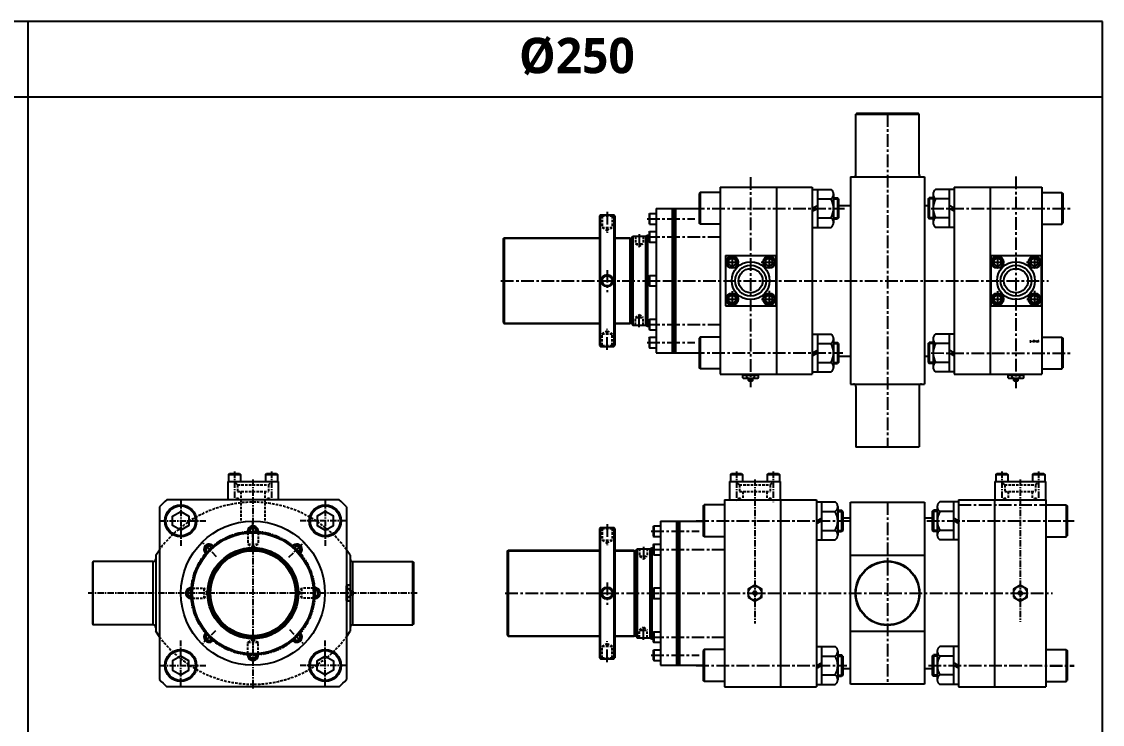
# Model space of a CAD drawing. Extents: x -819 to 9946, y 0 to 4813.
# Drawn here: x 7808 to 9946, y 1437 to 2827 of the extents above; entities that cross this region are included whole.
import ezdxf

# ---------------------------------------------------------------- set-up
doc = ezdxf.new("R2010")
doc.units = 0
doc.header["$LTSCALE"] = 10
doc.header["$MEASUREMENT"] = 0
for name, pattern in [('CENTER', [2, 1.25, -0.25, 0.25, -0.25]), ('CENTERX2', [4, 2.5, -0.5, 0.5, -0.5]), ('HIDDENX2', [0.75, 0.5, -0.25])]:
    doc.linetypes.add(name, pattern=pattern)
doc.layers.get('0').update_dxf_attribs({"linetype": 'CONTINUOUS'})
for name, color, linetype in [('BOM-UDEF', 3, 'CONTINUOUS'), ('CEN', 1, 'CENTERX2'), ('HID', 2, 'HIDDENX2'), ('ML', 7, 'CONTINUOUS')]:
    doc.layers.add(name, color=color, linetype=linetype)
doc.styles.add('GHS', font='romans', dxfattribs={"bigfont": 'ghs'})
doc.styles.add('문자', font='romans.shx')

msp = doc.modelspace()

# ---------------------------------------------------------------- linework, layer by layer
for p, q in [((9946.14, 2826.778), (0, 2826.778)), ((7819.647, 2826.778), (7819.647, 0)), ((9946.14, 0), (9946.14, 2826.778)), ((9946.14, 2677.278), (0, 2677.278))]:
    msp.add_line(p, q)
at = {"color": 7, "linetype": 'Continuous'}
for p, q in [((9234.588, 2122.434), (9234.588, 2127.452)), ((9234.588, 2127.452), (9240.926, 2127.452)), ((9235.588, 2127.452), (9235.588, 2129.452)), ((9235.588, 2129.452), (9264.765, 2129.452)), ((9237.763, 2121.452), (9262.589, 2121.452)), ((9240.926, 2127.452), (9265.765, 2127.452)), ((9242.382, 2122.434), (9242.382, 2127.452)), ((9246.176, 2121.707), (9246.176, 2121.709)), ((9246.176, 2116.952), (9246.176, 2121.452)), ((9254.176, 2116.952), (9254.176, 2121.452)), ((9257.97, 2122.434), (9257.97, 2127.452)), ((9264.765, 2127.452), (9264.765, 2129.452)), ((9265.765, 2122.434), (9265.765, 2127.452)), ((9759.588, 2122.434), (9759.588, 2127.452)), ((9759.588, 2127.452), (9765.926, 2127.452)), ((9760.588, 2127.452), (9760.588, 2129.452)), ((9760.588, 2129.452), (9789.765, 2129.452)), ((9762.763, 2121.452), (9787.589, 2121.452)), ((9765.926, 2127.452), (9790.765, 2127.452)), ((9767.382, 2122.434), (9767.382, 2127.452)), ((9771.176, 2121.707), (9771.176, 2121.709)), ((9771.176, 2116.952), (9771.176, 2121.452)), ((9779.176, 2116.952), (9779.176, 2121.452)), ((9782.97, 2122.434), (9782.97, 2127.452)), ((9789.765, 2127.452), (9789.765, 2129.452)), ((9790.765, 2122.434), (9790.765, 2127.452)), ((9246.176, 2116.952), (9246.676, 2116.452)), ((9254.176, 2116.952), (9246.176, 2116.952)), ((9246.676, 2116.452), (9253.676, 2116.452)), ((9254.176, 2116.952), (9253.676, 2116.452)), ((9771.176, 2116.952), (9771.676, 2116.452)), ((9779.176, 2116.952), (9771.176, 2116.952)), ((9771.676, 2116.452), (9778.676, 2116.452)), ((9779.176, 2116.952), (9778.676, 2116.452)), ((8450.447, 1681.794), (8450.447, 1710.971)), ((8452.447, 1710.971), (8450.447, 1710.971)), ((8457.464, 1711.971), (8452.447, 1711.971)), ((8452.447, 1687.133), (8452.447, 1711.971)), ((8457.464, 1704.177), (8452.447, 1704.177)), ((8458.191, 1692.383), (8458.189, 1692.383)), ((8458.447, 1683.97), (8458.447, 1708.796)), ((8462.947, 1700.383), (8458.447, 1700.383)), ((8462.947, 1692.383), (8458.447, 1692.383)), ((8462.947, 1700.383), (8463.447, 1699.883)), ((8462.947, 1700.383), (8462.947, 1692.383)), ((8462.947, 1692.383), (8463.447, 1692.883)), ((8463.447, 1692.883), (8463.447, 1699.883)), ((8452.447, 1681.794), (8450.447, 1681.794)), ((8457.464, 1688.589), (8452.447, 1688.589)), ((8452.447, 1680.794), (8452.447, 1687.133)), ((8457.464, 1680.794), (8452.447, 1680.794))]:
    msp.add_line(p, q, dxfattribs=at)
at = {"color": 1, "linetype": 'CENTER', "ltscale": 5}
for p, q in [((9244.989, 1696.383), (9271.989, 1696.383)), ((9769.989, 1696.383), (9796.989, 1696.383))]:
    msp.add_line(p, q, dxfattribs=at)
at = {"color": 7, "linetype": 'Continuous'}
for points in [[(9244.989, 1688.589), (9258.489, 1680.794), (9271.989, 1688.589), (9271.989, 1704.177), (9258.489, 1711.971), (9244.989, 1704.177)], [(9769.989, 1688.589), (9783.489, 1680.794), (9796.989, 1688.589), (9796.989, 1704.177), (9783.489, 1711.971), (9769.989, 1704.177)], [(9257.046, 1698.883), (9255.602, 1696.383), (9257.046, 1693.883), (9259.932, 1693.883), (9261.376, 1696.383), (9259.932, 1698.883)], [(9782.046, 1698.883), (9780.602, 1696.383), (9782.046, 1693.883), (9784.932, 1693.883), (9786.376, 1696.383), (9784.932, 1698.883)]]:
    msp.add_lwpolyline(points, close=True, dxfattribs=at)
for centre, radius in [((9258.489, 1696.383), 13.5), ((9258.489, 1696.383), 3.5), ((9783.489, 1696.383), 13.5), ((9783.489, 1696.383), 3.5)]:
    msp.add_circle(centre, radius, dxfattribs=at)
for centre, radius, start, end in [((9237.763, 2127.075), 5.623, 235.615753, 270), ((9238.485, 2129.672), 8.22, 241.700645, 298.299355), ((9250.168, 2152.799), 31.347, 255.617183, 270.014071), ((9250.184, 2152.799), 31.347, 269.985929, 284.382817), ((9261.867, 2129.672), 8.22, 241.700645, 298.299355), ((9762.763, 2127.075), 5.623, 235.615753, 270), ((9763.485, 2129.672), 8.22, 241.700645, 298.299355), ((9775.168, 2152.799), 31.347, 255.617183, 270.014071), ((9775.184, 2152.799), 31.347, 269.985929, 284.382817), ((9786.867, 2129.672), 8.22, 241.700645, 298.299355), ((8450.226, 1708.074), 8.22, 331.700645, 28.299355), ((8427.1, 1696.39), 31.347, 359.985929, 14.382817), ((8427.1, 1696.375), 31.347, 345.617183, 0.014071), ((8450.226, 1684.691), 8.22, 331.700645, 28.299355), ((8452.824, 1683.97), 5.623, 325.615753, 0)]:
    msp.add_arc(centre, radius, start, end, dxfattribs=at)
at = {"layer": 'BOM-UDEF', "color": 0}
for p, q in [((9447.489, 2519.954), (9594.489, 2519.954)), ((9447.489, 2519.954), (9447.489, 2109.949)), ((9594.489, 2519.954), (9594.489, 2109.949)), ((9447.489, 2109.949), (9594.489, 2109.949)), ((9156.489, 1868.883), (9158.489, 1870.883)), ((9447.489, 1876.383), (9594.489, 1876.383)), ((9447.489, 1516.383), (9447.489, 1876.383)), ((9594.489, 1876.383), (9594.489, 1516.383)), ((8072.947, 1771.383), (8080.447, 1782.32)), ((8457.947, 1771.383), (8450.447, 1782.32)), ((8067.947, 1633.883), (8067.947, 1758.883)), ((8462.947, 1633.883), (8462.947, 1758.883)), ((9447.489, 1771.383), (9594.489, 1771.383)), ((8080.447, 1610.445), (8072.947, 1621.383)), ((8450.447, 1610.445), (8457.947, 1621.383)), ((9447.489, 1621.383), (9594.489, 1621.383)), ((9594.489, 1516.383), (9447.489, 1516.383))]:
    msp.add_line(p, q, dxfattribs=at)
for radius in [63.5, 62.5]:
    msp.add_circle((9520.989, 1696.383), radius, dxfattribs=at)
for centre, start, end in [((9453.489, 2524.954), 270, 0), ((9453.489, 2104.949), 0, 90), ((8067.947, 1628.883), 0, 90), ((8462.947, 1628.883), 90, 180)]:
    msp.add_arc(centre, 5, start, end, dxfattribs=at)
at = {"layer": 'CEN'}
for p, q in [((9520.989, 2643.954), (9520.989, 1984.949)), ((9250.176, 2519.202), (9250.176, 2104.134)), ((9775.176, 2520.179), (9775.176, 2102.066)), ((8966.229, 2450.884), (8966.229, 2409.352)), ((9134.176, 2457.452), (9436.114, 2457.452)), ((9607.176, 2457.452), (9882.176, 2457.452)), ((9045.176, 2436.952), (9139.926, 2436.952)), ((9029.676, 2406.452), (9029.676, 2378.842)), ((9045.176, 2401.072), (9190.176, 2401.072)), ((9213.676, 2364.452), (9213.676, 2335.727)), ((9286.676, 2364.452), (9286.676, 2335.249)), ((9738.676, 2364.452), (9738.676, 2335.727)), ((9811.676, 2364.452), (9811.676, 2335.249)), ((8966.229, 2335.572), (8966.229, 2291.716)), ((9200.176, 2350.952), (9228.795, 2350.952)), ((9271.108, 2350.952), (9300.176, 2350.952)), ((9725.176, 2350.952), (9753.795, 2350.952)), ((9796.108, 2350.952), (9825.176, 2350.952)), ((8756.176, 2314.452), (9839.446, 2314.452)), ((8954.229, 2314.452), (8978.229, 2314.452)), ((9213.676, 2293.439), (9213.676, 2264.452)), ((9286.676, 2294.156), (9286.676, 2264.452)), ((9738.676, 2293.439), (9738.676, 2264.452)), ((9811.676, 2294.156), (9811.676, 2264.452)), ((9200.176, 2277.952), (9228.795, 2277.952)), ((9271.825, 2277.952), (9300.176, 2277.952)), ((9725.176, 2277.952), (9753.795, 2277.952)), ((9796.825, 2277.952), (9825.176, 2277.952)), ((9029.676, 2222.452), (9029.676, 2250.062)), ((9045.176, 2227.831), (9190.176, 2227.831)), ((8966.229, 2178.019), (8966.229, 2219.551)), ((9045.176, 2191.952), (9139.926, 2191.952)), ((9134.176, 2171.452), (9432.603, 2171.452)), ((9607.176, 2171.452), (9882.176, 2171.05)), ((9520.989, 1876.383), (9520.989, 1516.383)), ((9661.489, 1870.883), (9834.489, 1870.883)), ((9142.489, 1839.383), (9447.489, 1839.383)), ((9598.785, 1839.383), (9890.489, 1839.383)), ((8265.447, 1824.507), (8265.447, 1782.975)), ((8966.229, 1832.815), (8966.229, 1791.284)), ((9053.489, 1818.883), (9148.239, 1818.883)), ((9037.989, 1788.383), (9037.989, 1760.773)), ((9053.489, 1783.003), (9198.489, 1783.003)), ((8966.229, 1717.503), (8966.229, 1673.647)), ((8764.489, 1696.383), (9847.759, 1696.383)), ((8954.229, 1696.383), (8978.229, 1696.383)), ((9037.989, 1604.383), (9037.989, 1631.993)), ((9053.489, 1609.762), (9198.489, 1609.762)), ((8966.229, 1559.95), (8966.229, 1601.482)), ((9053.489, 1573.883), (9148.239, 1573.883)), ((9142.489, 1553.383), (9440.311, 1553.383)), ((9601.982, 1553.383), (9890.489, 1553.383)), ((9601.982, 1553.383), (9890.489, 1552.981))]:
    msp.add_line(p, q, dxfattribs=at)
at = {"layer": 'HID'}
for p, q in [((8954.229, 2444.452), (8956.229, 2442.452)), ((8956.229, 2442.452), (8976.229, 2442.452)), ((8956.229, 2442.452), (8956.229, 2419.452)), ((8976.229, 2442.452), (8978.229, 2444.452)), ((8976.229, 2442.452), (8976.229, 2419.452)), ((8956.229, 2419.452), (8976.229, 2419.452)), ((8956.229, 2419.452), (8976.229, 2419.452)), ((8956.229, 2419.452), (8966.229, 2413.609)), ((8966.229, 2413.609), (8976.229, 2419.452)), ((9022.176, 2402.452), (9022.176, 2387.452)), ((9037.176, 2402.452), (9037.176, 2387.452)), ((9022.176, 2387.452), (9029.676, 2381.62)), ((9022.176, 2387.452), (9037.176, 2387.452)), ((9029.676, 2381.62), (9037.176, 2387.452)), ((9022.176, 2241.452), (9029.676, 2247.283)), ((9029.676, 2247.283), (9037.176, 2241.452)), ((9022.176, 2241.452), (9037.176, 2241.452)), ((9022.176, 2226.452), (9022.176, 2241.452)), ((9037.176, 2226.452), (9037.176, 2241.452)), ((8956.229, 2209.452), (8966.229, 2215.295)), ((8956.229, 2209.452), (8976.229, 2209.452)), ((8956.229, 2209.452), (8976.229, 2209.452)), ((8956.229, 2186.452), (8956.229, 2209.452)), ((8966.229, 2215.295), (8976.229, 2209.452)), ((8976.229, 2186.452), (8976.229, 2209.452)), ((8954.229, 2184.452), (8956.229, 2186.452)), ((8956.229, 2186.452), (8976.229, 2186.452)), ((8976.229, 2186.452), (8978.229, 2184.452)), ((8234.897, 1910.433), (8227.947, 1917.383)), ((8234.897, 1910.433), (8295.997, 1910.433)), ((8234.897, 1910.433), (8234.897, 1897.383)), ((8295.997, 1910.433), (8302.947, 1917.383)), ((8295.997, 1910.433), (8295.997, 1897.383)), ((9227.939, 1910.433), (9220.989, 1917.383)), ((9227.939, 1910.433), (9227.939, 1897.383)), ((9227.939, 1910.433), (9289.039, 1910.433)), ((9289.039, 1910.433), (9295.989, 1917.383)), ((9289.039, 1910.433), (9289.039, 1897.383)), ((9752.939, 1910.433), (9745.989, 1917.383)), ((9752.939, 1910.433), (9814.039, 1910.433)), ((9752.939, 1910.433), (9752.939, 1897.383)), ((9814.039, 1910.433), (9820.989, 1917.383)), ((9814.039, 1910.433), (9814.039, 1897.383)), ((8232.947, 1881.383), (8232.947, 1883.783)), ((8232.947, 1883.783), (8236.947, 1883.783)), ((8236.947, 1883.783), (8232.947, 1883.783)), ((8232.947, 1881.383), (8232.947, 1883.783)), ((8234.897, 1897.383), (8295.997, 1897.383)), ((8236.947, 1881.383), (8236.947, 1883.783)), ((8236.947, 1881.383), (8236.947, 1883.783)), ((8241.697, 1897.383), (8241.697, 1836.89)), ((8289.197, 1897.383), (8289.197, 1836.89)), ((8293.947, 1881.383), (8293.947, 1883.783)), ((8297.947, 1883.783), (8293.947, 1883.783)), ((8293.947, 1883.783), (8297.947, 1883.783)), ((8293.947, 1881.383), (8293.947, 1883.783)), ((8297.947, 1881.383), (8297.947, 1883.783)), ((8297.947, 1881.383), (8297.947, 1883.783)), ((9225.989, 1881.383), (9225.989, 1883.783)), ((9225.989, 1883.783), (9229.989, 1883.783)), ((9229.989, 1883.783), (9225.989, 1883.783)), ((9225.989, 1881.383), (9225.989, 1883.783)), ((9227.939, 1897.383), (9289.039, 1897.383)), ((9229.989, 1881.383), (9229.989, 1883.783)), ((9229.989, 1881.383), (9229.989, 1883.783)), ((9234.739, 1897.383), (9234.739, 1881.383)), ((9282.239, 1897.383), (9282.239, 1881.383)), ((9286.989, 1881.383), (9286.989, 1883.783)), ((9290.989, 1883.783), (9286.989, 1883.783)), ((9286.989, 1883.783), (9290.989, 1883.783)), ((9286.989, 1881.383), (9286.989, 1883.783)), ((9290.989, 1881.383), (9290.989, 1883.783)), ((9290.989, 1881.383), (9290.989, 1883.783)), ((9750.989, 1881.383), (9750.989, 1883.783)), ((9750.989, 1883.783), (9754.989, 1883.783)), ((9754.989, 1883.783), (9750.989, 1883.783)), ((9750.989, 1881.383), (9750.989, 1883.783)), ((9752.939, 1897.383), (9814.039, 1897.383)), ((9754.989, 1881.383), (9754.989, 1883.783)), ((9754.989, 1881.383), (9754.989, 1883.783)), ((9759.739, 1897.383), (9759.739, 1881.383)), ((9807.239, 1897.383), (9807.239, 1881.383)), ((9811.989, 1881.383), (9811.989, 1883.783)), ((9815.989, 1883.783), (9811.989, 1883.783)), ((9811.989, 1883.783), (9815.989, 1883.783)), ((9811.989, 1881.383), (9811.989, 1883.783)), ((9815.989, 1881.383), (9815.989, 1883.783)), ((9815.989, 1881.383), (9815.989, 1883.783)), ((8253.447, 1818.075), (8255.447, 1816.075)), ((8275.447, 1816.075), (8277.447, 1818.075)), ((8954.229, 1826.383), (8956.229, 1824.383)), ((8956.229, 1824.383), (8976.229, 1824.383)), ((8956.229, 1824.383), (8956.229, 1801.383)), ((8976.229, 1824.383), (8978.229, 1826.383)), ((8976.229, 1824.383), (8976.229, 1801.383)), ((8255.447, 1816.075), (8275.447, 1816.075)), ((8255.447, 1816.075), (8255.447, 1793.075)), ((8275.447, 1816.075), (8275.447, 1793.075)), ((8956.229, 1801.383), (8976.229, 1801.383)), ((8956.229, 1801.383), (8976.229, 1801.383)), ((8956.229, 1801.383), (8966.229, 1795.54)), ((8966.229, 1795.54), (8976.229, 1801.383)), ((8255.447, 1793.075), (8275.447, 1793.075)), ((8255.447, 1793.075), (8275.447, 1793.075)), ((8255.447, 1793.075), (8265.447, 1787.232)), ((8265.447, 1787.232), (8275.447, 1793.075)), ((9030.489, 1784.383), (9030.489, 1769.383)), ((9045.489, 1784.383), (9045.489, 1769.383)), ((9030.489, 1769.383), (9045.489, 1769.383)), ((9030.489, 1769.383), (9037.989, 1763.551)), ((9037.989, 1763.551), (9045.489, 1769.383)), ((8145.755, 1706.383), (8143.755, 1708.383)), ((8145.755, 1686.383), (8145.755, 1706.383)), ((8145.755, 1706.383), (8168.755, 1706.383)), ((8168.755, 1686.383), (8168.755, 1706.383)), ((8168.755, 1686.383), (8168.755, 1706.383)), ((8174.598, 1696.383), (8168.755, 1706.383)), ((8168.755, 1686.383), (8174.598, 1696.383)), ((8356.296, 1696.383), (8362.138, 1706.383)), ((8362.138, 1686.383), (8356.296, 1696.383)), ((8362.138, 1686.383), (8362.138, 1706.383)), ((8362.138, 1686.383), (8362.138, 1706.383)), ((8385.138, 1706.383), (8362.138, 1706.383)), ((8385.138, 1706.383), (8387.138, 1708.383)), ((8385.138, 1686.383), (8385.138, 1706.383)), ((8143.755, 1684.383), (8145.755, 1686.383)), ((8145.755, 1686.383), (8168.755, 1686.383)), ((8385.138, 1686.383), (8362.138, 1686.383)), ((8387.138, 1684.383), (8385.138, 1686.383)), ((9030.489, 1623.383), (9037.989, 1629.214)), ((9037.989, 1629.214), (9045.489, 1623.383)), ((8255.447, 1599.691), (8265.447, 1605.534)), ((8265.447, 1605.534), (8275.447, 1599.691)), ((9030.489, 1623.383), (9045.489, 1623.383)), ((9030.489, 1608.383), (9030.489, 1623.383)), ((9045.489, 1608.383), (9045.489, 1623.383)), ((8255.447, 1599.691), (8275.447, 1599.691)), ((8255.447, 1599.691), (8275.447, 1599.691)), ((8255.447, 1576.691), (8255.447, 1599.691)), ((8275.447, 1576.691), (8275.447, 1599.691)), ((8956.229, 1591.383), (8966.229, 1597.226)), ((8956.229, 1591.383), (8976.229, 1591.383)), ((8956.229, 1591.383), (8976.229, 1591.383)), ((8956.229, 1568.383), (8956.229, 1591.383)), ((8966.229, 1597.226), (8976.229, 1591.383)), ((8976.229, 1568.383), (8976.229, 1591.383)), ((8253.447, 1574.691), (8255.447, 1576.691)), ((8255.447, 1576.691), (8275.447, 1576.691)), ((8275.447, 1576.691), (8277.447, 1574.691)), ((8954.229, 1566.383), (8956.229, 1568.383)), ((8956.229, 1568.383), (8976.229, 1568.383)), ((8976.229, 1568.383), (8978.229, 1566.383))]:
    msp.add_line(p, q, dxfattribs=at)
for centre, radius, start, end in [((8234.284, 1882.583), 1.2, 90, 270), ((8235.615, 1882.583), 1.2, 270, 90), ((8295.278, 1882.583), 1.2, 90, 270), ((8296.609, 1882.583), 1.2, 270, 90), ((9227.326, 1882.583), 1.2, 90, 270), ((9228.658, 1882.583), 1.2, 270, 90), ((9288.32, 1882.583), 1.2, 90, 270), ((9289.652, 1882.583), 1.2, 270, 90), ((9752.326, 1882.583), 1.2, 90, 270), ((9753.658, 1882.583), 1.2, 270, 90), ((9813.32, 1882.583), 1.2, 90, 270), ((9814.652, 1882.583), 1.2, 270, 90), ((8265.447, 1647.424), 228.958, 36.098308, 143.901692), ((8265.447, 1745.341), 228.958, 216.098308, 323.901692)]:
    msp.add_arc(centre, radius, start, end, dxfattribs=at)
at = {"layer": 'ML'}
for p, q in [((9459.489, 2644.954), (9458.489, 2643.954)), ((9458.489, 2524.954), (9458.489, 2643.954)), ((9458.489, 2643.954), (9583.489, 2643.954)), ((9582.489, 2644.954), (9459.489, 2644.954)), ((9583.489, 2643.954), (9582.489, 2644.954)), ((9583.489, 2524.954), (9583.489, 2643.954)), ((9150.176, 2488.952), (9148.176, 2486.952)), ((9148.176, 2486.952), (9148.176, 2427.952)), ((9150.176, 2488.952), (9150.176, 2425.952)), ((9190.176, 2488.952), (9150.176, 2488.952)), ((9190.176, 2488.952), (9150.176, 2488.952)), ((9190.176, 2499.452), (9372.176, 2499.452)), ((9190.176, 2499.452), (9190.176, 2129.452)), ((9301.176, 2499.452), (9301.176, 2129.452)), ((9372.176, 2499.452), (9372.176, 2129.452)), ((9372.176, 2494.952), (9409.176, 2494.952)), ((9382.176, 2494.952), (9382.176, 2419.952)), ((9414.176, 2486.218), (9414.176, 2428.923)), ((9611.176, 2486.218), (9611.176, 2428.923)), ((9653.176, 2494.952), (9616.176, 2494.952)), ((9643.176, 2494.952), (9643.176, 2419.952)), ((9653.176, 2499.452), (9826.176, 2499.452)), ((9653.176, 2499.452), (9653.176, 2129.452)), ((9724.176, 2499.452), (9724.176, 2129.452)), ((9826.176, 2499.452), (9826.176, 2129.452)), ((9826.176, 2488.952), (9866.176, 2488.952)), ((9826.176, 2488.952), (9866.176, 2488.952)), ((9866.176, 2488.952), (9866.176, 2425.952)), ((9866.176, 2488.952), (9868.176, 2486.952)), ((9868.176, 2486.952), (9868.176, 2427.952)), ((9382.176, 2476.192), (9409.176, 2476.192)), ((9414.176, 2478.452), (9421.926, 2478.452)), ((9421.926, 2478.452), (9421.926, 2436.452)), ((9424.176, 2476.202), (9421.926, 2478.452)), ((9424.176, 2476.202), (9424.176, 2438.702)), ((9424.176, 2463.452), (9447.489, 2463.452)), ((9594.489, 2463.452), (9601.176, 2463.452)), ((9601.176, 2476.202), (9603.426, 2478.452)), ((9601.176, 2476.202), (9601.176, 2438.702)), ((9611.176, 2478.452), (9603.426, 2478.452)), ((9603.426, 2478.452), (9603.426, 2436.452)), ((9643.176, 2476.192), (9616.176, 2476.192)), ((8953.229, 2444.452), (8951.229, 2442.452)), ((8951.229, 2442.452), (8951.229, 2186.452)), ((8953.229, 2444.452), (8979.229, 2444.452)), ((8953.229, 2184.452), (8953.229, 2444.452)), ((8981.229, 2442.452), (8979.229, 2444.452)), ((8979.229, 2444.452), (8979.229, 2184.452)), ((8981.229, 2442.452), (8981.229, 2186.452)), ((9049.176, 2446.452), (9050.176, 2447.452)), ((9049.176, 2446.452), (9049.176, 2427.452)), ((9050.176, 2447.452), (9063.176, 2447.452)), ((9050.176, 2447.452), (9050.176, 2426.452)), ((9063.176, 2456.952), (9148.176, 2456.952)), ((9063.176, 2456.952), (9063.176, 2171.952)), ((9095.176, 2456.952), (9095.176, 2171.952)), ((9097.176, 2456.952), (9097.176, 2171.952)), ((9099.176, 2456.952), (9099.176, 2171.952)), ((9101.176, 2456.952), (9101.176, 2171.952)), ((9382.176, 2438.712), (9409.176, 2438.712)), ((9414.176, 2456.952), (9414.173, 2456.952)), ((9424.176, 2438.702), (9421.926, 2436.452)), ((9601.176, 2438.702), (9603.426, 2436.452)), ((9643.176, 2438.712), (9616.176, 2438.712)), ((9049.176, 2427.452), (9050.176, 2426.452)), ((9050.176, 2426.452), (9063.176, 2426.452)), ((9150.176, 2425.952), (9148.176, 2427.952)), ((9190.176, 2425.952), (9150.176, 2425.952)), ((9372.176, 2419.952), (9409.176, 2419.952)), ((9414.176, 2436.452), (9421.926, 2436.452)), ((9611.176, 2436.452), (9603.426, 2436.452)), ((9653.176, 2419.952), (9616.176, 2419.952)), ((9826.176, 2425.952), (9866.176, 2425.952)), ((9866.176, 2425.952), (9868.176, 2427.952)), ((8760.176, 2397.452), (8762.176, 2399.452)), ((8760.176, 2397.452), (8760.176, 2231.452)), ((8761.176, 2398.452), (8951.229, 2398.452)), ((8762.176, 2399.452), (8762.176, 2229.452)), ((8981.229, 2398.452), (9015.176, 2398.452)), ((9011.176, 2399.452), (9011.176, 2229.452)), ((9015.176, 2400.452), (9017.176, 2402.452)), ((9015.176, 2400.452), (9015.176, 2228.452)), ((9017.176, 2402.452), (9017.176, 2226.452)), ((9017.176, 2402.452), (9042.176, 2402.452)), ((9042.176, 2402.452), (9046.176, 2404.452)), ((9042.176, 2402.452), (9042.176, 2226.452)), ((9046.176, 2404.452), (9046.176, 2224.452)), ((9046.176, 2404.452), (9049.176, 2404.452)), ((9049.176, 2410.572), (9050.176, 2411.572)), ((9049.176, 2410.572), (9049.176, 2391.572)), ((9050.176, 2411.572), (9063.176, 2411.572)), ((9050.176, 2411.572), (9050.176, 2390.572)), ((9049.176, 2391.572), (9050.176, 2390.572)), ((9050.176, 2390.572), (9063.176, 2390.572)), ((9200.176, 2364.452), (9200.176, 2264.452)), ((9200.176, 2364.452), (9300.176, 2364.452)), ((9300.176, 2364.452), (9300.176, 2264.452)), ((9725.176, 2364.452), (9725.176, 2264.452)), ((9725.176, 2364.452), (9825.176, 2364.452)), ((9825.176, 2364.452), (9825.176, 2264.452)), ((9049.176, 2323.952), (9050.176, 2324.952)), ((9049.176, 2323.952), (9049.176, 2304.952)), ((9050.176, 2324.952), (9050.176, 2303.952)), ((9050.176, 2324.952), (9063.176, 2324.952)), ((9049.176, 2304.952), (9050.176, 2303.952)), ((9050.176, 2303.952), (9063.176, 2303.952)), ((9200.176, 2264.452), (9300.176, 2264.452)), ((9725.176, 2264.452), (9825.176, 2264.452)), ((8760.176, 2231.452), (8762.176, 2229.452)), ((8761.176, 2230.452), (8951.229, 2230.452)), ((8981.229, 2230.452), (9015.176, 2230.452)), ((9015.176, 2228.452), (9017.176, 2226.452)), ((9017.176, 2226.452), (9042.176, 2226.452)), ((9042.176, 2226.452), (9046.176, 2224.452)), ((9046.176, 2224.452), (9049.176, 2224.452)), ((9049.176, 2237.331), (9050.176, 2238.331)), ((9049.176, 2237.331), (9049.176, 2218.331)), ((9050.176, 2238.331), (9063.176, 2238.331)), ((9050.176, 2238.331), (9050.176, 2217.331)), ((9049.176, 2218.331), (9050.176, 2217.331)), ((9050.176, 2217.331), (9063.176, 2217.331)), ((9150.176, 2202.952), (9148.176, 2200.952)), ((9150.176, 2202.952), (9150.176, 2139.952)), ((9190.176, 2202.952), (9150.176, 2202.952)), ((9190.176, 2202.952), (9150.176, 2202.952)), ((9372.176, 2208.952), (9409.176, 2208.952)), ((9382.176, 2208.952), (9382.176, 2133.952)), ((9653.176, 2208.952), (9616.176, 2208.952)), ((9643.176, 2208.952), (9643.176, 2133.952)), ((9826.176, 2202.952), (9866.176, 2202.952)), ((9866.176, 2202.952), (9866.176, 2139.952)), ((9866.176, 2202.952), (9868.176, 2200.952)), ((8951.229, 2186.452), (8953.229, 2184.452)), ((8953.229, 2184.452), (8979.229, 2184.452)), ((8979.229, 2184.452), (8981.229, 2186.452)), ((9049.176, 2201.452), (9050.176, 2202.452)), ((9049.176, 2201.452), (9049.176, 2182.452)), ((9049.176, 2182.452), (9050.176, 2181.452)), ((9050.176, 2202.452), (9063.176, 2202.452)), ((9050.176, 2202.452), (9050.176, 2181.452)), ((9050.176, 2181.452), (9063.176, 2181.452)), ((9148.176, 2200.952), (9148.176, 2141.952)), ((9382.176, 2190.192), (9409.176, 2190.192)), ((9414.176, 2200.218), (9414.176, 2142.923)), ((9414.176, 2192.452), (9421.926, 2192.452)), ((9421.926, 2192.452), (9421.926, 2150.452)), ((9424.176, 2190.202), (9421.926, 2192.452)), ((9424.176, 2190.202), (9424.176, 2152.702)), ((9601.176, 2190.202), (9603.426, 2192.452)), ((9601.176, 2190.202), (9601.176, 2152.702)), ((9603.426, 2192.452), (9603.426, 2150.452)), ((9611.176, 2192.452), (9603.426, 2192.452)), ((9611.176, 2200.218), (9611.176, 2142.923)), ((9643.176, 2190.192), (9616.176, 2190.192)), ((9868.176, 2200.952), (9868.176, 2141.952)), ((9063.176, 2171.952), (9148.176, 2171.952)), ((9414.176, 2170.952), (9414.173, 2170.952)), ((9424.176, 2165.452), (9447.489, 2165.452)), ((9594.489, 2165.452), (9601.176, 2165.452)), ((9150.176, 2139.952), (9148.176, 2141.952)), ((9190.176, 2139.952), (9150.176, 2139.952)), ((9382.176, 2152.712), (9409.176, 2152.712)), ((9414.176, 2150.452), (9421.926, 2150.452)), ((9424.176, 2152.702), (9421.926, 2150.452)), ((9601.176, 2152.702), (9603.426, 2150.452)), ((9611.176, 2150.452), (9603.426, 2150.452)), ((9643.176, 2152.712), (9616.176, 2152.712)), ((9826.176, 2139.952), (9866.176, 2139.952)), ((9866.176, 2139.952), (9868.176, 2141.952)), ((9190.176, 2129.452), (9372.176, 2129.452)), ((9372.176, 2133.952), (9409.176, 2133.952)), ((9653.176, 2133.952), (9616.176, 2133.952)), ((9653.176, 2129.452), (9826.176, 2129.452)), ((9458.489, 2104.949), (9458.489, 1985.949)), ((9583.489, 2104.949), (9583.489, 1985.949)), ((9459.489, 1984.949), (9458.489, 1985.949)), ((9458.489, 1985.949), (9583.489, 1985.949)), ((9582.489, 1984.949), (9459.489, 1984.949)), ((8216.947, 1931.383), (8218.947, 1933.383)), ((8216.947, 1931.383), (8240.947, 1931.383)), ((8216.947, 1931.383), (8216.947, 1917.383)), ((8218.947, 1933.383), (8238.947, 1933.383)), ((8238.947, 1933.383), (8240.947, 1931.383)), ((8240.947, 1931.383), (8240.947, 1917.383)), ((8289.947, 1931.383), (8291.947, 1933.383)), ((8289.947, 1931.383), (8313.947, 1931.383)), ((8289.947, 1931.383), (8289.947, 1917.383)), ((8291.947, 1933.383), (8311.947, 1933.383)), ((8311.947, 1933.383), (8313.947, 1931.383)), ((8313.947, 1931.383), (8313.947, 1917.383)), ((9209.989, 1931.383), (9211.989, 1933.383)), ((9209.989, 1931.383), (9209.989, 1917.383)), ((9209.989, 1931.383), (9233.989, 1931.383)), ((9211.989, 1933.383), (9231.989, 1933.383)), ((9231.989, 1933.383), (9233.989, 1931.383)), ((9233.989, 1931.383), (9233.989, 1917.383)), ((9282.989, 1931.383), (9284.989, 1933.383)), ((9282.989, 1931.383), (9282.989, 1917.383)), ((9282.989, 1931.383), (9306.989, 1931.383)), ((9284.989, 1933.383), (9304.989, 1933.383)), ((9304.989, 1933.383), (9306.989, 1931.383)), ((9306.989, 1931.383), (9306.989, 1917.383)), ((9734.989, 1931.383), (9736.989, 1933.383)), ((9734.989, 1931.383), (9758.989, 1931.383)), ((9734.989, 1931.383), (9734.989, 1917.383)), ((9736.989, 1933.383), (9756.989, 1933.383)), ((9756.989, 1933.383), (9758.989, 1931.383)), ((9758.989, 1931.383), (9758.989, 1917.383)), ((9807.989, 1931.383), (9809.989, 1933.383)), ((9807.989, 1931.383), (9831.989, 1931.383)), ((9807.989, 1931.383), (9807.989, 1917.383)), ((9809.989, 1933.383), (9829.989, 1933.383)), ((9829.989, 1933.383), (9831.989, 1931.383)), ((9831.989, 1931.383), (9831.989, 1917.383)), ((8215.447, 1917.383), (8315.447, 1917.383)), ((8215.447, 1917.383), (8215.447, 1881.383)), ((8315.447, 1917.383), (8315.447, 1881.383)), ((9208.489, 1917.383), (9308.489, 1917.383)), ((9208.489, 1917.383), (9208.489, 1881.383)), ((9308.489, 1917.383), (9308.489, 1881.383)), ((9733.489, 1917.383), (9833.489, 1917.383)), ((9733.489, 1917.383), (9733.489, 1881.383)), ((9833.489, 1917.383), (9833.489, 1881.383)), ((8080.447, 1866.948), (8080.447, 1525.818)), ((8436.012, 1881.383), (8094.882, 1881.383)), ((8450.447, 1866.948), (8450.447, 1525.818)), ((9156.489, 1868.883), (9156.489, 1809.883)), ((9158.489, 1870.883), (9158.489, 1807.883)), ((9198.489, 1870.883), (9158.489, 1870.883)), ((9198.489, 1870.883), (9158.489, 1870.883)), ((9198.489, 1881.383), (9380.489, 1881.383)), ((9198.489, 1881.383), (9198.489, 1511.383)), ((9198.489, 1881.383), (9380.489, 1881.383)), ((9309.489, 1881.383), (9309.489, 1511.383)), ((9380.489, 1881.383), (9380.489, 1511.383)), ((9380.489, 1876.883), (9417.489, 1876.883)), ((9390.489, 1876.883), (9390.489, 1801.883)), ((9422.489, 1868.149), (9422.489, 1810.854)), ((9619.489, 1868.149), (9619.489, 1810.854)), ((9661.489, 1876.883), (9624.489, 1876.883)), ((9651.489, 1876.883), (9651.489, 1801.883)), ((9661.489, 1881.383), (9661.489, 1511.383)), ((9661.489, 1881.383), (9834.489, 1881.383)), ((9661.489, 1881.383), (9834.489, 1881.383)), ((9732.489, 1881.383), (9732.489, 1511.383)), ((9834.489, 1881.383), (9834.489, 1511.383)), ((9834.489, 1870.883), (9874.489, 1870.883)), ((9834.489, 1870.883), (9874.489, 1870.883)), ((9874.489, 1870.883), (9874.489, 1807.883)), ((9874.489, 1870.883), (9876.489, 1868.883)), ((9876.489, 1868.883), (9876.489, 1809.883)), ((9390.489, 1858.123), (9417.489, 1858.123)), ((9422.489, 1860.383), (9430.239, 1860.383)), ((9430.239, 1860.383), (9430.239, 1818.383)), ((9432.489, 1858.133), (9430.239, 1860.383)), ((9432.489, 1858.133), (9432.489, 1820.633)), ((9432.489, 1845.383), (9447.489, 1845.383)), ((9594.489, 1845.383), (9609.489, 1845.383)), ((9609.489, 1858.133), (9611.739, 1860.383)), ((9609.489, 1858.133), (9609.489, 1820.633)), ((9619.489, 1860.383), (9611.739, 1860.383)), ((9611.739, 1860.383), (9611.739, 1818.383)), ((9651.489, 1858.123), (9624.489, 1858.123)), ((8953.229, 1826.383), (8951.229, 1824.383)), ((8951.229, 1824.383), (8951.229, 1568.383)), ((8953.229, 1826.383), (8979.229, 1826.383)), ((8953.229, 1566.383), (8953.229, 1826.383)), ((8981.229, 1824.383), (8979.229, 1826.383)), ((8979.229, 1826.383), (8979.229, 1566.383)), ((8981.229, 1824.383), (8981.229, 1568.383)), ((9057.489, 1828.383), (9058.489, 1829.383)), ((9057.489, 1828.383), (9057.489, 1809.383)), ((9058.489, 1829.383), (9071.489, 1829.383)), ((9058.489, 1829.383), (9058.489, 1808.383)), ((9071.489, 1838.883), (9071.489, 1553.883)), ((9071.489, 1838.883), (9156.489, 1838.883)), ((9103.489, 1838.883), (9103.489, 1553.883)), ((9105.489, 1838.883), (9105.489, 1553.883)), ((9107.489, 1838.883), (9107.489, 1553.883)), ((9109.489, 1838.883), (9109.489, 1553.883)), ((9390.489, 1820.643), (9417.489, 1820.643)), ((9422.489, 1838.883), (9422.486, 1838.883)), ((9422.489, 1818.383), (9430.239, 1818.383)), ((9432.489, 1820.633), (9430.239, 1818.383)), ((9609.489, 1820.633), (9611.739, 1818.383)), ((9619.489, 1818.383), (9611.739, 1818.383)), ((9651.489, 1820.643), (9624.489, 1820.643)), ((9057.489, 1809.383), (9058.489, 1808.383)), ((9058.489, 1808.383), (9071.489, 1808.383)), ((9158.489, 1807.883), (9156.489, 1809.883)), ((9198.489, 1807.883), (9158.489, 1807.883)), ((9380.489, 1801.883), (9417.489, 1801.883)), ((9661.489, 1801.883), (9624.489, 1801.883)), ((9834.489, 1807.883), (9874.489, 1807.883)), ((9874.489, 1807.883), (9876.489, 1809.883)), ((8768.489, 1779.383), (8770.489, 1781.383)), ((8768.489, 1779.383), (8768.489, 1613.383)), ((8769.489, 1780.383), (8951.229, 1780.383)), ((8770.489, 1781.383), (8770.489, 1611.383)), ((8981.229, 1780.383), (9023.489, 1780.383)), ((9019.489, 1781.383), (9019.489, 1611.383)), ((9023.489, 1782.383), (9025.489, 1784.383)), ((9023.489, 1782.383), (9023.489, 1610.383)), ((9025.489, 1784.383), (9050.489, 1784.383)), ((9025.489, 1784.383), (9025.489, 1608.383)), ((9050.489, 1784.383), (9054.489, 1786.383)), ((9050.489, 1784.383), (9050.489, 1608.383)), ((9054.489, 1786.383), (9057.489, 1786.383)), ((9054.489, 1786.383), (9054.489, 1606.383)), ((9057.489, 1792.503), (9058.489, 1793.503)), ((9057.489, 1792.503), (9057.489, 1773.503)), ((9058.489, 1793.503), (9071.489, 1793.503)), ((9058.489, 1793.503), (9058.489, 1772.503)), ((7948.947, 1758.883), (7947.947, 1757.883)), ((7947.947, 1757.883), (7947.947, 1634.883)), ((8067.947, 1758.883), (7948.947, 1758.883)), ((7948.947, 1633.883), (7948.947, 1758.883)), ((8072.947, 1771.383), (8072.947, 1621.383)), ((8457.947, 1771.383), (8457.947, 1710.897)), ((8462.947, 1758.883), (8581.947, 1758.883)), ((8581.947, 1758.883), (8582.947, 1757.883)), ((8581.947, 1633.883), (8581.947, 1758.883)), ((8582.947, 1757.883), (8582.947, 1634.883)), ((9057.489, 1773.503), (9058.489, 1772.503)), ((9058.489, 1772.503), (9071.489, 1772.503)), ((9057.489, 1705.883), (9058.489, 1706.883)), ((9057.489, 1705.883), (9057.489, 1686.883)), ((9058.489, 1706.883), (9058.489, 1685.883)), ((9058.489, 1706.883), (9071.489, 1706.883)), ((8457.947, 1681.868), (8457.947, 1621.383)), ((9057.489, 1686.883), (9058.489, 1685.883)), ((9058.489, 1685.883), (9071.489, 1685.883)), ((7947.947, 1634.883), (7948.947, 1633.883)), ((8067.947, 1633.883), (7948.947, 1633.883)), ((8462.947, 1633.883), (8581.947, 1633.883)), ((8582.947, 1634.883), (8581.947, 1633.883)), ((8768.489, 1613.383), (8770.489, 1611.383)), ((8769.489, 1612.383), (8951.229, 1612.383)), ((8981.229, 1612.383), (9023.489, 1612.383)), ((9023.489, 1610.383), (9025.489, 1608.383)), ((9025.489, 1608.383), (9050.489, 1608.383)), ((9050.489, 1608.383), (9054.489, 1606.383)), ((9054.489, 1606.383), (9057.489, 1606.383)), ((9057.489, 1619.262), (9058.489, 1620.262)), ((9057.489, 1619.262), (9057.489, 1600.262)), ((9058.489, 1620.262), (9071.489, 1620.262)), ((9058.489, 1620.262), (9058.489, 1599.262)), ((9057.489, 1600.262), (9058.489, 1599.262)), ((9057.489, 1583.383), (9058.489, 1584.383)), ((9057.489, 1583.383), (9057.489, 1564.383)), ((9058.489, 1599.262), (9071.489, 1599.262)), ((9058.489, 1584.383), (9071.489, 1584.383)), ((9058.489, 1584.383), (9058.489, 1563.383)), ((9158.489, 1584.883), (9156.489, 1582.883)), ((9156.489, 1582.883), (9156.489, 1523.883)), ((9158.489, 1584.883), (9158.489, 1521.883)), ((9198.489, 1584.883), (9158.489, 1584.883)), ((9198.489, 1584.883), (9158.489, 1584.883)), ((9380.489, 1590.883), (9417.489, 1590.883)), ((9390.489, 1590.883), (9390.489, 1515.883)), ((9661.489, 1590.883), (9624.489, 1590.883)), ((9651.489, 1590.883), (9651.489, 1515.883)), ((9834.489, 1584.883), (9874.489, 1584.883)), ((9874.489, 1584.883), (9874.489, 1521.883)), ((9874.489, 1584.883), (9876.489, 1582.883)), ((9876.489, 1582.883), (9876.489, 1523.883)), ((8951.229, 1568.383), (8953.229, 1566.383)), ((8953.229, 1566.383), (8979.229, 1566.383)), ((8979.229, 1566.383), (8981.229, 1568.383)), ((9057.489, 1564.383), (9058.489, 1563.383)), ((9058.489, 1563.383), (9071.489, 1563.383)), ((9390.489, 1572.123), (9417.489, 1572.123)), ((9422.489, 1582.149), (9422.489, 1524.854)), ((9422.489, 1574.383), (9430.239, 1574.383)), ((9430.239, 1574.383), (9430.239, 1532.383)), ((9432.489, 1572.133), (9430.239, 1574.383)), ((9432.489, 1572.133), (9432.489, 1534.633)), ((9609.489, 1572.133), (9611.739, 1574.383)), ((9609.489, 1572.133), (9609.489, 1534.633)), ((9611.739, 1574.383), (9611.739, 1532.383)), ((9619.489, 1574.383), (9611.739, 1574.383)), ((9619.489, 1582.149), (9619.489, 1524.854)), ((9651.489, 1572.123), (9624.489, 1572.123)), ((9071.489, 1553.883), (9156.489, 1553.883)), ((9422.489, 1552.883), (9422.486, 1552.883)), ((9432.489, 1547.383), (9447.489, 1547.383)), ((9594.489, 1547.383), (9609.489, 1547.383)), ((9158.489, 1521.883), (9156.489, 1523.883)), ((9198.489, 1521.883), (9158.489, 1521.883)), ((9390.489, 1534.643), (9417.489, 1534.643)), ((9422.489, 1532.383), (9430.239, 1532.383)), ((9432.489, 1534.633), (9430.239, 1532.383)), ((9609.489, 1534.633), (9611.739, 1532.383)), ((9619.489, 1532.383), (9611.739, 1532.383)), ((9651.489, 1534.643), (9624.489, 1534.643)), ((9834.489, 1521.883), (9874.489, 1521.883)), ((9874.489, 1521.883), (9876.489, 1523.883)), ((8436.012, 1511.383), (8094.882, 1511.383)), ((9198.489, 1511.383), (9380.489, 1511.383)), ((9198.489, 1511.383), (9380.489, 1511.383)), ((9380.489, 1515.883), (9417.489, 1515.883)), ((9661.489, 1515.883), (9624.489, 1515.883)), ((9661.489, 1511.383), (9834.489, 1511.383)), ((9661.489, 1511.383), (9834.489, 1511.383))]:
    msp.add_line(p, q, dxfattribs=at)
at = {"layer": 'ML', "color": 2}
for p, q in [((9372.176, 2457.567), (9382.176, 2462.857)), ((9414.176, 2476.202), (9424.176, 2476.202)), ((9611.176, 2476.202), (9601.176, 2476.202)), ((9653.176, 2457.567), (9643.176, 2462.857)), ((9372.176, 2452.162), (9382.176, 2457.452)), ((9414.176, 2438.702), (9424.176, 2438.702)), ((9611.176, 2438.702), (9601.176, 2438.702)), ((9653.176, 2452.162), (9643.176, 2457.452)), ((8762.176, 2399.452), (8951.229, 2399.452)), ((8981.229, 2399.452), (9011.176, 2399.452)), ((8762.176, 2229.452), (8951.229, 2229.452)), ((8981.229, 2229.452), (9011.176, 2229.452)), ((9414.176, 2190.202), (9424.176, 2190.202)), ((9611.176, 2190.202), (9601.176, 2190.202)), ((9372.176, 2171.567), (9382.176, 2176.857)), ((9372.176, 2166.162), (9382.176, 2171.452)), ((9653.176, 2171.567), (9643.176, 2176.857)), ((9653.176, 2166.162), (9643.176, 2171.452)), ((9414.176, 2152.702), (9424.176, 2152.702)), ((9611.176, 2152.702), (9601.176, 2152.702)), ((9246.676, 2121.647), (9246.676, 2121.649)), ((9246.676, 2116.452), (9246.676, 2121.452)), ((9253.676, 2116.452), (9253.676, 2121.452)), ((9771.676, 2121.647), (9771.676, 2121.649)), ((9771.676, 2116.452), (9771.676, 2121.452)), ((9778.676, 2116.452), (9778.676, 2121.452)), ((9380.489, 1839.498), (9390.489, 1844.788)), ((9380.489, 1834.093), (9390.489, 1839.383)), ((9422.489, 1858.133), (9432.489, 1858.133)), ((9619.489, 1858.133), (9609.489, 1858.133)), ((9661.489, 1839.498), (9651.489, 1844.788)), ((9661.489, 1834.093), (9651.489, 1839.383)), ((9422.489, 1820.633), (9432.489, 1820.633)), ((9619.489, 1820.633), (9609.489, 1820.633)), ((8770.489, 1781.383), (8951.229, 1781.383)), ((8981.229, 1781.383), (9019.489, 1781.383)), ((8458.251, 1692.883), (8458.25, 1692.883)), ((8463.447, 1699.883), (8458.447, 1699.883)), ((8463.447, 1692.883), (8458.447, 1692.883)), ((8770.489, 1611.383), (8951.229, 1611.383)), ((8981.229, 1611.383), (9019.489, 1611.383)), ((9422.489, 1572.133), (9432.489, 1572.133)), ((9619.489, 1572.133), (9609.489, 1572.133)), ((9380.489, 1553.498), (9390.489, 1558.788)), ((9380.489, 1548.093), (9390.489, 1553.383)), ((9661.489, 1553.498), (9651.489, 1558.788)), ((9661.489, 1548.093), (9651.489, 1553.383)), ((9422.489, 1534.633), (9432.489, 1534.633)), ((9619.489, 1534.633), (9609.489, 1534.633))]:
    msp.add_line(p, q, dxfattribs=at)
at = {"layer": 'ML', "color": 1, "linetype": 'CENTER'}
for p, q in [((8228.947, 1937.383), (8228.947, 1881.383)), ((8301.947, 1937.383), (8301.947, 1881.383)), ((9221.989, 1937.383), (9221.989, 1877.3)), ((9294.989, 1937.383), (9294.989, 1876.534)), ((9746.989, 1937.383), (9746.989, 1881.383)), ((9819.989, 1937.383), (9819.989, 1881.383)), ((8265.447, 1921.383), (8265.447, 1877.383)), ((9258.489, 1921.383), (9258.489, 1636.707)), ((9783.489, 1921.383), (9783.489, 1639.947)), ((8265.447, 1885.383), (8265.447, 1507.383)), ((8122.447, 1881.383), (8122.447, 1790.146)), ((8408.447, 1881.383), (8408.447, 1790.146)), ((8080.447, 1839.383), (8172.366, 1839.383)), ((8450.447, 1839.383), (8358.527, 1839.383)), ((8265.447, 1786.383), (8265.447, 1838.883)), ((8193.272, 1768.557), (8164.684, 1797.145)), ((8336.624, 1767.56), (8366.209, 1797.145)), ((8590.156, 1696.383), (7939.635, 1696.383)), ((8191.368, 1622.304), (8164.684, 1595.62)), ((8265.447, 1606.383), (8265.447, 1553.883)), ((8337.513, 1624.316), (8366.209, 1595.62)), ((8122.447, 1511.383), (8122.447, 1602.619)), ((8408.447, 1511.383), (8408.447, 1602.619)), ((8080.447, 1553.383), (8172.366, 1553.383)), ((8450.447, 1553.383), (8358.527, 1553.383))]:
    msp.add_line(p, q, dxfattribs=at)
at = {"layer": 'ML'}
for points in [[(9206.676, 2346.91), (9213.676, 2342.869), (9220.676, 2346.91), (9220.676, 2354.993), (9213.676, 2359.035), (9206.676, 2354.993)], [(9279.676, 2346.91), (9286.676, 2342.869), (9293.676, 2346.91), (9293.676, 2354.993), (9286.676, 2359.035), (9279.676, 2354.993)], [(9731.676, 2346.91), (9738.676, 2342.869), (9745.676, 2346.91), (9745.676, 2354.993), (9738.676, 2359.035), (9731.676, 2354.993)], [(9804.676, 2346.91), (9811.676, 2342.869), (9818.676, 2346.91), (9818.676, 2354.993), (9811.676, 2359.035), (9804.676, 2354.993)], [(9206.676, 2273.91), (9213.676, 2269.869), (9220.676, 2273.91), (9220.676, 2281.993), (9213.676, 2286.035), (9206.676, 2281.993)], [(9279.676, 2273.91), (9286.676, 2269.869), (9293.676, 2273.91), (9293.676, 2281.993), (9286.676, 2286.035), (9279.676, 2281.993)], [(9731.676, 2273.91), (9738.676, 2269.869), (9745.676, 2273.91), (9745.676, 2281.993), (9738.676, 2286.035), (9731.676, 2281.993)], [(9804.676, 2273.91), (9811.676, 2269.869), (9818.676, 2273.91), (9818.676, 2281.993), (9811.676, 2286.035), (9804.676, 2281.993)], [(8122.447, 1857.983), (8138.555, 1848.683), (8138.555, 1830.083), (8122.447, 1820.783), (8106.339, 1830.083), (8106.339, 1848.683)], [(8408.447, 1857.983), (8392.339, 1848.683), (8392.339, 1830.083), (8408.447, 1820.783), (8424.555, 1830.083), (8424.555, 1848.683)], [(8122.447, 1534.783), (8138.555, 1544.083), (8138.555, 1562.683), (8122.447, 1571.983), (8106.339, 1562.683), (8106.339, 1544.083)], [(8408.447, 1534.783), (8392.339, 1544.083), (8392.339, 1562.683), (8408.447, 1571.983), (8424.555, 1562.683), (8424.555, 1544.083)]]:
    msp.add_lwpolyline(points, close=True, dxfattribs=at)
for points in [[(8271.427, 1817.928), (8271.531, 1822.2), (8265.616, 1825.811), (8259.531, 1822.494), (8259.42, 1817.925)], [(8183.73, 1786.557), (8180.783, 1789.652), (8174.047, 1788.022), (8172.09, 1781.374), (8175.241, 1778.064)], [(8355.62, 1778.099), (8358.715, 1781.046), (8357.086, 1787.782), (8350.438, 1789.739), (8347.128, 1786.588)], [(8143.902, 1702.363), (8139.63, 1702.468), (8136.018, 1696.553), (8139.335, 1690.468), (8143.904, 1690.356)], [(8386.991, 1690.403), (8391.264, 1690.298), (8394.875, 1696.213), (8391.558, 1702.298), (8386.989, 1702.41)], [(8175.273, 1614.666), (8172.178, 1611.719), (8173.807, 1604.983), (8180.455, 1603.026), (8183.765, 1606.177)], [(8347.163, 1606.209), (8350.11, 1603.114), (8356.846, 1604.743), (8358.803, 1611.391), (8355.652, 1614.701)], [(8259.466, 1574.838), (8259.362, 1570.566), (8265.277, 1566.955), (8271.362, 1570.272), (8271.474, 1574.84)]]:
    msp.add_lwpolyline(points, dxfattribs=at)
for centre, radius in [((9213.676, 2350.952), 12), ((9213.676, 2350.952), 11), ((9286.676, 2350.952), 12), ((9286.676, 2350.952), 11), ((9738.676, 2350.952), 12), ((9738.676, 2350.952), 11), ((9811.676, 2350.952), 12), ((9811.676, 2350.952), 11), ((9250.176, 2314.452), 37.5), ((9250.176, 2314.452), 30.55), ((9250.176, 2314.452), 23.75), ((9775.176, 2314.452), 37.5), ((9775.176, 2314.452), 30.55), ((9775.176, 2314.452), 23.75), ((8966.229, 2314.452), 12), ((8966.229, 2314.452), 10), ((9213.676, 2277.952), 12), ((9213.676, 2277.952), 11), ((9286.676, 2277.952), 12), ((9286.676, 2277.952), 11), ((9738.676, 2277.952), 12), ((9738.676, 2277.952), 11), ((9811.676, 2277.952), 12), ((9811.676, 2277.952), 11), ((8122.447, 1839.383), 31.5), ((8122.447, 1839.383), 29.5), ((8408.447, 1839.383), 31.5), ((8408.447, 1839.383), 29.5), ((8265.447, 1696.383), 142.5), ((8265.447, 1696.383), 121.692), ((8265.447, 1696.383), 119.692), ((8265.447, 1696.383), 90), ((8265.447, 1696.383), 88), ((8265.447, 1696.383), 84), ((8966.229, 1696.383), 12), ((8966.229, 1696.383), 10), ((8122.447, 1553.383), 31.5), ((8122.447, 1553.383), 29.5), ((8408.447, 1553.383), 31.5), ((8408.447, 1553.383), 29.5)]:
    msp.add_circle(centre, radius, dxfattribs=at)
at = {"layer": 'ML', "color": 1, "linetype": 'CENTER'}
msp.add_circle((8265.447, 1696.383), 122.5, dxfattribs=at)
at = {"layer": 'ML', "color": 2}
msp.add_circle((8265.447, 1696.383), 85, dxfattribs=at)
at = {"layer": 'ML'}
for centre, radius, start, end in [((9588.489, 2524.954), 5, 180, 270), ((9402.919, 2485.572), 11.275, 303.704075, 56.295925), ((9622.433, 2485.572), 11.275, 123.704075, 236.295925), ((9376.557, 2457.452), 37.619, 330.121943, 29.878057), ((9648.795, 2457.452), 37.619, 150.121943, 209.878057), ((9402.894, 2429.332), 11.289, 303.810032, 56.189968), ((9622.458, 2429.332), 11.289, 123.810032, 236.189968), ((9402.919, 2199.572), 11.275, 303.704075, 56.295925), ((9622.433, 2199.572), 11.275, 123.704075, 236.295925), ((9376.557, 2171.452), 37.619, 330.121943, 29.878057), ((9648.795, 2171.452), 37.619, 150.121943, 209.878057), ((9402.894, 2143.332), 11.289, 303.810032, 56.189968), ((9622.458, 2143.332), 11.289, 123.810032, 236.189968), ((9588.489, 2104.949), 5, 90, 180), ((8265.447, 1696.383), 251.63, 132.675215, 137.324785), ((8265.447, 1696.383), 251.63, 42.675215, 47.324785), ((9411.232, 1867.503), 11.275, 303.704075, 56.295925), ((9630.746, 1867.503), 11.275, 123.704075, 236.295925), ((9384.87, 1839.383), 37.619, 330.121943, 29.878057), ((9657.108, 1839.383), 37.619, 150.121943, 209.878057), ((8265.447, 1818.883), 10.5, 353.132813, 186.867187), ((8265.447, 1818.883), 9.5, 352.902308, 187.097692), ((9411.207, 1811.263), 11.289, 303.810032, 56.189968), ((9630.771, 1811.263), 11.289, 123.810032, 236.189968), ((8178.826, 1783.003), 10.5, 38.132813, 231.867187), ((8178.826, 1783.003), 9.5, 37.902308, 232.097692), ((8352.067, 1783.003), 10.5, 308.132813, 141.867187), ((8352.067, 1783.003), 9.5, 307.902308, 142.097692), ((8067.947, 1763.883), 5, 270, 0), ((8462.947, 1763.883), 5, 180, 270), ((8142.947, 1696.383), 10.5, 83.132813, 276.867187), ((8142.947, 1696.383), 9.5, 82.902308, 277.097692), ((8387.947, 1696.383), 10.5, 263.132813, 96.867187), ((8387.947, 1696.383), 9.5, 262.902308, 97.097692), ((8178.826, 1609.762), 10.5, 128.132813, 321.867187), ((8178.826, 1609.762), 9.5, 127.902308, 322.097692), ((8352.067, 1609.762), 10.5, 218.132813, 51.867187), ((8352.067, 1609.762), 9.5, 217.902308, 52.097692), ((9411.232, 1581.503), 11.275, 303.704075, 56.295925), ((9630.746, 1581.503), 11.275, 123.704075, 236.295925), ((8265.447, 1573.883), 10.5, 173.132813, 6.867187), ((8265.447, 1573.883), 9.5, 172.902308, 7.097692), ((9384.87, 1553.383), 37.619, 330.121943, 29.878057), ((9657.108, 1553.383), 37.619, 150.121943, 209.878057), ((8265.447, 1696.383), 251.63, 222.675215, 227.324785), ((8265.447, 1696.383), 251.63, 312.675215, 317.324785), ((9411.207, 1525.263), 11.289, 303.810032, 56.189968), ((9630.771, 1525.263), 11.289, 123.810032, 236.189968)]:
    msp.add_arc(centre, radius, start, end, dxfattribs=at)
at = {"layer": 'ML', "color": 2}
for centre in [(9258.489, 1696.383), (9783.489, 1696.383)]:
    msp.add_arc(centre, 4, 270, 180, dxfattribs=at)

# ---------------------------------------------------------------- texts
at = {"insert": (8791.872, 2794.719), "char_height": 70, "attachment_point": 1, "style": '문자'}
msp.add_mtext_dynamic_manual_height_columns('{\\fMalgun Gothic|b1|i0|c129|p50;%%C250}', width=124.53264, gutter_width=16, heights=[-75.564], dxfattribs=at)
at = {"insert": (9802.38, 2194.646), "char_height": 3, "attachment_point": 4, "style": 'GHS'}
msp.add_mtext('\\A1;{\\C4;2-\\Fromans,ghs|c129;SSA20}', dxfattribs=at)

doc.saveas('drawing.dxf')
